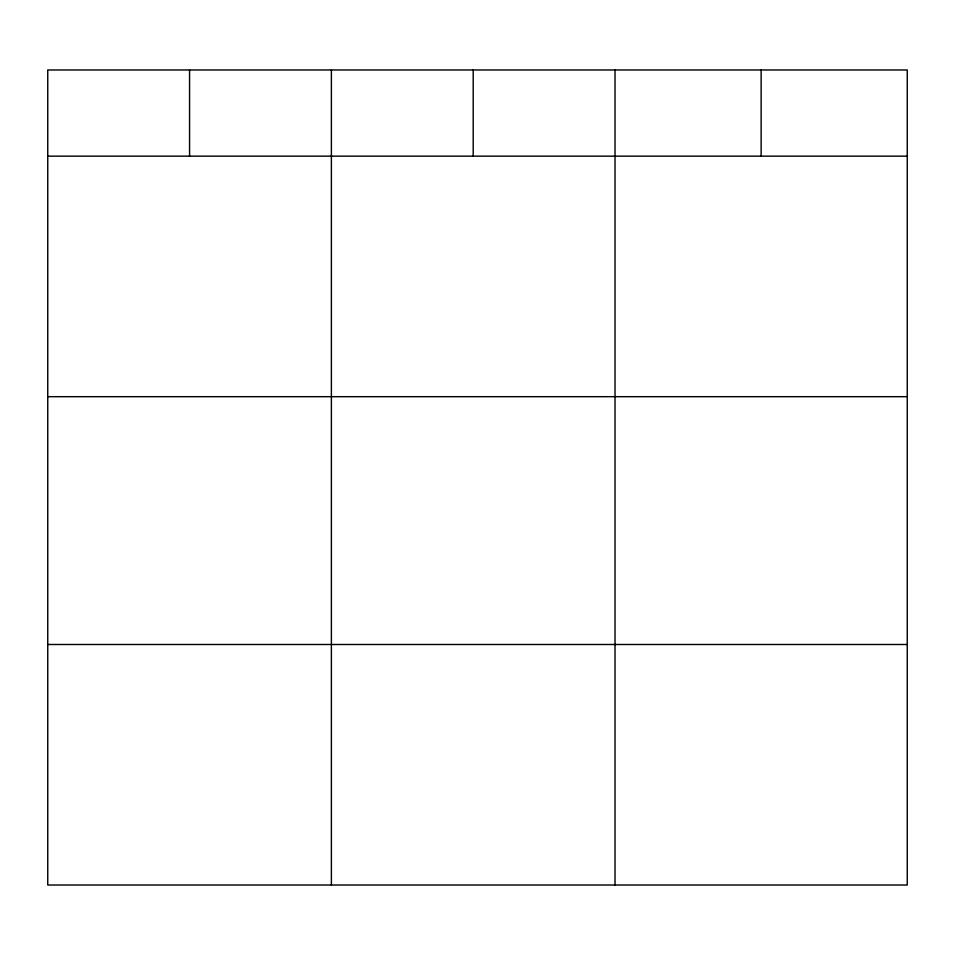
<?xml version="1.0" encoding="UTF-8"?>
<svg xmlns="http://www.w3.org/2000/svg" width="955" height="955" viewBox="0 0 955 955"><rect width="100%" height="100%" fill="white"/><g stroke="black" fill="none" stroke-linecap="round" stroke-linejoin="round"><path stroke-width="1.43" d="M907.25 396.683L907.25 69.978L47.75 69.978L47.75 885.022L907.25 885.022L907.25 396.683L47.75 396.683M47.75 156.154L907.25 156.154M47.75 644.494L907.25 644.494M761.135 69.978L761.135 156.154M615.02 69.978L615.02 885.022M473.202 69.978L473.202 156.154M331.385 69.978L331.385 885.022M189.568 69.978L189.568 156.154"/></g></svg>
